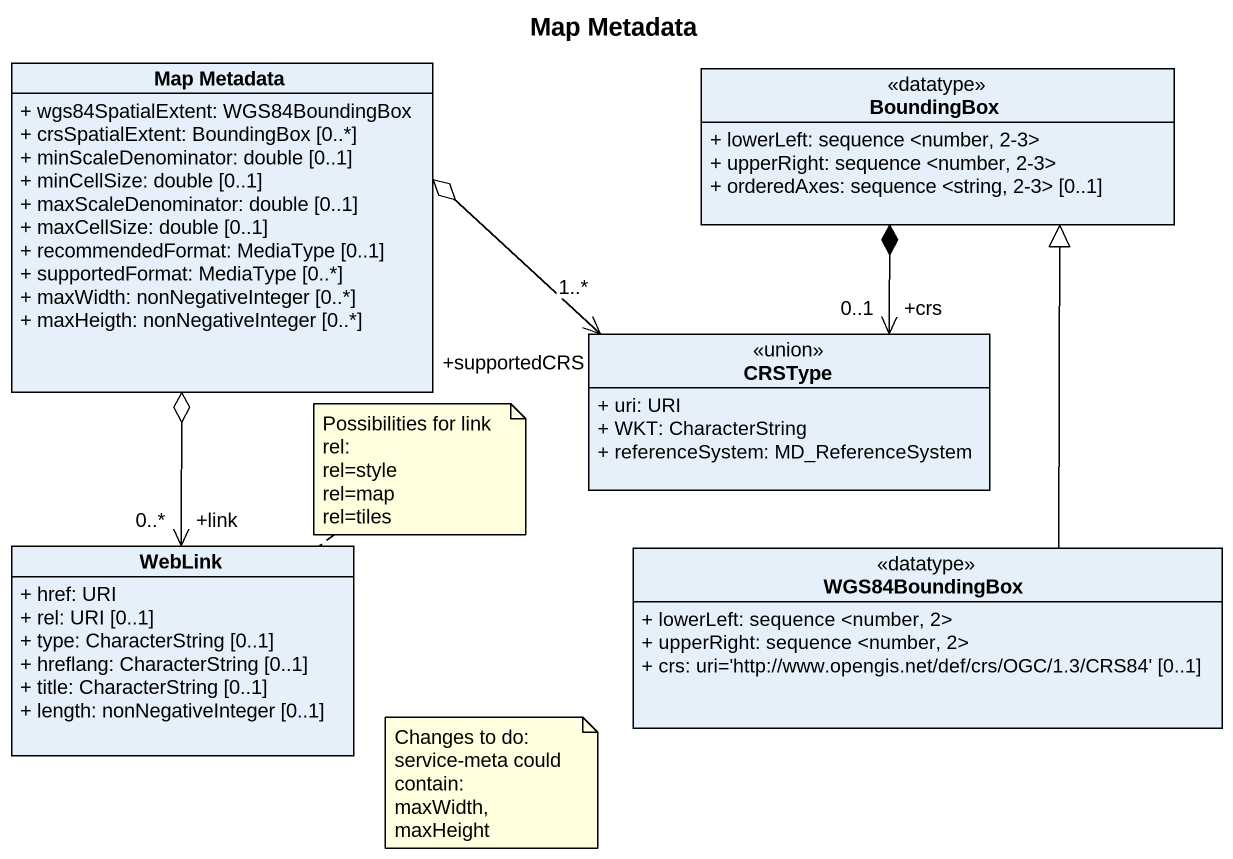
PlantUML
@startuml
title Map Metadata
hide circle
hide empty members
skinparam classAttributeIconSize 0
class "Map Metadata" as Map_Metadata {
  + wgs84SpatialExtent: WGS84BoundingBox
  + crsSpatialExtent: BoundingBox [0..*]
  + minScaleDenominator: double [0..1]
  + minCellSize: double [0..1]
  + maxScaleDenominator: double [0..1]
  + maxCellSize: double [0..1]
  + recommendedFormat: MediaType [0..1]
  + supportedFormat: MediaType [0..*]
  + maxWidth: nonNegativeInteger [0..*]
  + maxHeigth: nonNegativeInteger [0..*]
}
class BoundingBox <<datatype>> {
  + lowerLeft: sequence <number, 2-3>
  + upperRight: sequence <number, 2-3>
  + orderedAxes: sequence <string, 2-3> [0..1]
}
class CRSType <<union>> {
  + uri: URI
  + WKT: CharacterString
  + referenceSystem: MD_ReferenceSystem
}
class WebLink {
  + href: URI
  + rel: URI [0..1]
  + type: CharacterString [0..1]
  + hreflang: CharacterString [0..1]
  + title: CharacterString [0..1]
  + length: nonNegativeInteger [0..1]
}
class WGS84BoundingBox <<datatype>> {
  + lowerLeft: sequence <number, 2>
  + upperRight: sequence <number, 2>
  + crs: uri='http://www.opengis.net/def/crs/OGC/1.3/CRS84' [0..1]
}
CRSType "+supportedCRS\n1..*" <-left-o Map_Metadata
CRSType "+crs\n0..1" <-up-* BoundingBox
WebLink "+link\n0..*" <-up-o Map_Metadata
WGS84BoundingBox -up-|> BoundingBox
note top of WebLink
  Possibilities for link rel:
  rel=style
  rel=map
  rel=tiles
end note
note as N2
  Changes to do:
  service-meta could contain:
  maxWidth, maxHeight
end note
@enduml
